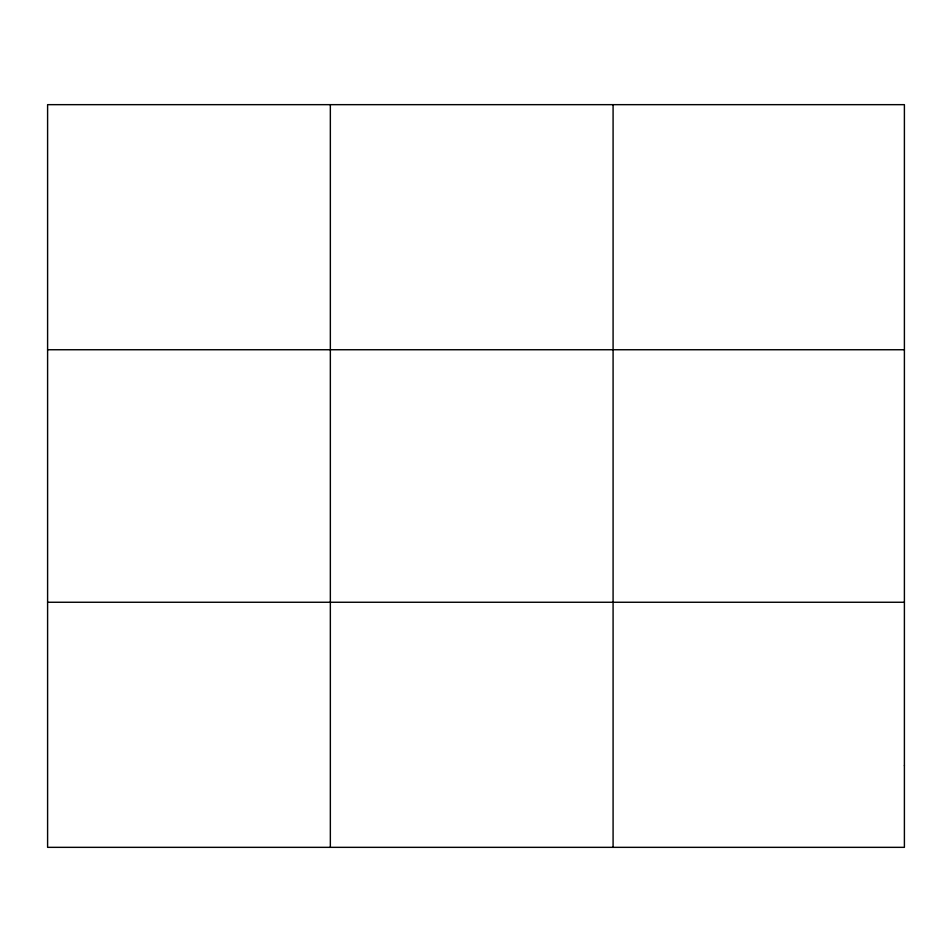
<?xml version="1.0" encoding="UTF-8"?>
<svg xmlns="http://www.w3.org/2000/svg" width="952" height="952" viewBox="0 0 952 952"><rect width="100%" height="100%" fill="white"/><g stroke="black" fill="none" stroke-linecap="round" stroke-linejoin="round"><path stroke-width="1.43" d="M330.344 847.339L330.344 104.66M613.088 847.339L613.088 104.66M47.6 349.741L904.4 349.741M47.6 602.259L904.4 602.259M904.4 765.646L904.4 847.339L47.6 847.339L47.6 104.66L904.4 104.66L904.4 765.646"/></g></svg>
